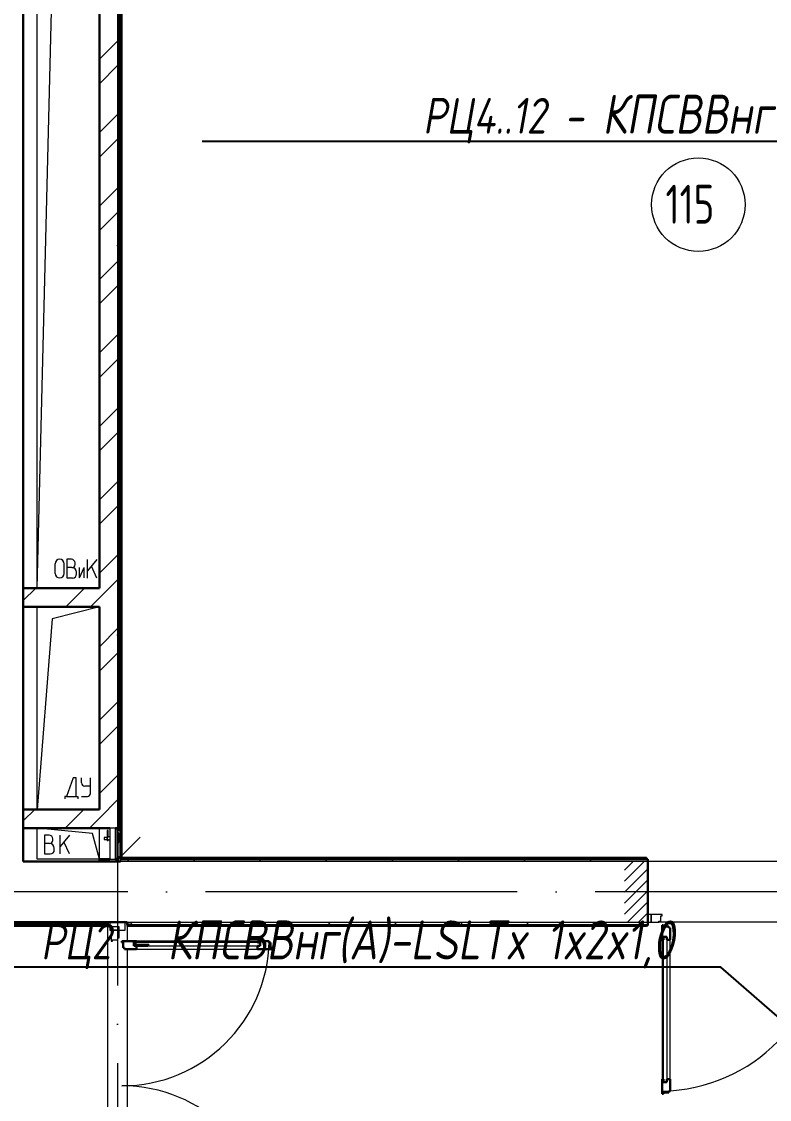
# Model space of a CAD drawing. Header units: millimetres. Extents: x -586848 to 520591, y -385801 to 675781.
# Drawn here: x -27828 to -23027, y -144565 to -137645 of the extents above; entities that cross this region are included whole.
import ezdxf
from ezdxf import colors
from ezdxf.entities.mleader import LeaderData, LeaderLine
from ezdxf.math import Vec2, Vec3

# ---------------------------------------------------------------- set-up
doc = ezdxf.new("R2010")
doc.units = ezdxf.units.MM
doc.linetypes.add('ADSK_Линия сетки', pattern=[25, 20, -2.5, 0, -2.5])
doc.linetypes.add('ADSK_Штриховая_ш2 п1_5', pattern=[4.5, 3, -1.5])
for name, color, linetype, lineweight in [('RC-Выноски', 7, 'Continuous', 0), ('Витраж', 7, 'Continuous', 9), ('Двери', 252, 'Continuous', 9), ('Марки помещений', 252, 'Continuous', 20), ('Оборудование', 8, 'Continuous', 18), ('Ограждение', 252, 'Continuous', 9), ('Оси', 252, 'Continuous', 9), ('Перекрытие', 252, 'Continuous', 18), ('Стены внутренние', 7, 'Continuous', 18), ('Стены наружные', 7, 'Continuous', 18), ('Стены штриховка', 7, 'Continuous', 9)]:
    doc.layers.add(name, color=color, linetype=linetype, lineweight=lineweight)
doc.layers.add('Двери открывание', color=7, linetype='Continuous', lineweight=9, true_color=0xc0c0c0)
doc.styles.add('GOST Common_3', font='', dxfattribs={"height": 3.5})
doc.styles.add('RubezhCAD', font='', dxfattribs={"oblique": 10})
doc.styles.get('GOST Common_3').set_extended_font_data('GOST 2.304 type A')
doc.styles.get('RubezhCAD').set_extended_font_data('GOST type A')
pattern_1 = [(0, (-32119.8, 96), (0, 600), []), (90, (-32119.8, 96), (-600, 4e-14), [])]

# ---------------------------------------------------------------- blocks, each defined once
blk = doc.blocks.new('1 этаж')
at = {"layer": 'Двери', "lineweight": 18, "true_color": 0x636466}
h = blk.add_hatch(dxfattribs=at)
h.set_pattern_fill('FP_2', color=251, angle=180, style=0, pattern_type=2)
h.set_pattern_definition([(225, (-36375.8, -11543.73), (35.3553, -35.3553), [])])
h.paths.add_polyline_path([(-35600.8, -11738.7), (-35600.8, -11348.7), (-35750.8, -11348.7), (-35750.8, -11738.7)])
h.paths.add_polyline_path([(-37400.8, -11738.7), (-37250.8, -11738.7), (-37250.8, -11348.7), (-37400.8, -11348.7)])
at = {"layer": 'Ограждение', "true_color": 0x636466}
h = blk.add_hatch(dxfattribs=at)
h.set_pattern_fill('FP_25', color=251, style=0, pattern_type=2)
h.set_pattern_definition(pattern_1)
h.paths.add_polyline_path([(-40635.8, -11333.7), (-40625.8, -11323.7), (-40625.8, -5508.7), (-40635.8, -5518.7), (-40635.8, -11117)])
h = blk.add_hatch(dxfattribs=at)
h.set_pattern_fill('FP_25', color=251, style=0, pattern_type=2)
h.set_pattern_definition(pattern_1)
h.paths.add_polyline_path([(-37260.8, -11333.7), (-37260.8, -11323.7), (-40625.8, -11323.7), (-40635.8, -11333.7), (-39500.4, -11333.7)])
h = blk.add_hatch(dxfattribs=at)
h.set_pattern_fill('FP_26', color=251, style=0, pattern_type=2)
h.set_pattern_definition(pattern_1)
h.paths.add_polyline_path([(-40733.3, -11763.7), (-40718.3, -11763.7), (-40718.3, -11753.7), (-40733.3, -11753.7), (-40733.3, -11758.7), (-42690.8, -11758.7), (-42695.8, -11763.7), (-40935.5, -11763.7)])
h = blk.add_hatch(dxfattribs=at)
h.set_pattern_fill('FP_25', color=251, style=0, pattern_type=2)
h.set_pattern_definition(pattern_1)
h.paths.add_polyline_path([(-37260.8, -11763.7), (-37260.8, -11758.7), (-40578.3, -11758.7), (-40578.3, -11753.7), (-40593.3, -11753.7), (-40593.3, -11763.7), (-39500.4, -11763.7)])
at = {"color": 251, "lineweight": 18, "true_color": 0x636466}
for p, q in [((-41170.8, -9593.7), (-41170.8, -5653.7)), ((-41170.8, -9593.7), (-41075.8, -5736.9)), ((-40951.9, -9408.4), (-40981.9, -9408.4)), ((-40981.9, -9408.4), (-40981.9, -9528.4)), ((-40787.8, -9410.5), (-40847.8, -9482)), ((-40847.8, -9530.5), (-40847.8, -9410.5)), ((-41056.1, -9499.7), (-41056.1, -9437.1)), ((-40998.8, -9499.7), (-40998.8, -9437.1)), ((-40948.6, -9461.8), (-40981.9, -9461.8)), ((-40928.6, -9441.8), (-40928.6, -9431.8)), ((-40899.5, -9528.4), (-40870.8, -9461.8)), ((-40899.5, -9528.4), (-40899.5, -9461.8)), ((-40870.8, -9528.4), (-40870.8, -9461.8)), ((-40787.8, -9530.5), (-40823.7, -9453.3)), ((-40981.9, -9528.4), (-40945.3, -9528.4)), ((-40918.6, -9501.8), (-40918.6, -9491.8)), ((-41170.8, -11013.7), (-41170.8, -9713.7)), ((-40770.8, -9713.7), (-41076.2, -9789.9)), ((-41076.2, -9789.9), (-41170.8, -11013.7)), ((-40940.1, -10811.2), (-40984, -10931.1)), ((-40920.5, -10811.2), (-40940.1, -10811.2)), ((-40920.6, -10931.2), (-40920.5, -10811.2)), ((-40886.4, -10844.6), (-40886.3, -10811.3)), ((-40829, -10864.7), (-40866.4, -10864.6)), ((-40829.1, -10911.4), (-40829, -10811.4)), ((-40994, -10931.1), (-40994, -10946.1)), ((-40984, -10931.1), (-40994, -10931.1)), ((-40984, -10931.1), (-40920.6, -10931.2)), ((-40920.6, -10931.2), (-40910.6, -10931.2)), ((-40910.6, -10931.2), (-40910.7, -10946.2)), ((-40886.5, -10931.3), (-40849.1, -10931.3)), ((-40816, -11168.5), (-41170.8, -11133.7)), ((-41170.8, -11333.7), (-41170.8, -11133.7)), ((-41094.7, -11180), (-41124.7, -11180)), ((-41124.7, -11180), (-41124.7, -11300)), ((-41071.3, -11213.3), (-41071.3, -11203.3)), ((-40964.7, -11180), (-41024.7, -11251.5)), ((-41024.7, -11300), (-41024.7, -11180)), ((-40770.8, -11333.7), (-40816, -11168.5)), ((-41091.3, -11233.3), (-41124.7, -11233.3)), ((-41061.3, -11273.3), (-41061.3, -11263.3)), ((-40964.7, -11300), (-41000.6, -11222.9)), ((-40770.8, -11333.7), (-41170.8, -11333.7)), ((-41124.7, -11300), (-41088, -11300))]:
    blk.add_line(p, q, dxfattribs=at)
for centre, radius, start, end in [((-41027.4, -9437.1), 28.7, 0, 180), ((-40951.9, -9431.8), 23.3, 0, 90), ((-40948.6, -9441.8), 20, 270, 0), ((-40948.6, -9491.8), 30, 0, 90), ((-41027.4, -9499.7), 28.7, 180, 0), ((-40945.3, -9501.8), 26.7, 270, 0), ((-40866.4, -10844.6), 20, 179.91297, 269.91297), ((-40849.1, -10911.3), 20, 269.91297, 359.91297), ((-41094.7, -11203.3), 23.3, 0, 90), ((-41091.3, -11213.3), 20, 270, 0), ((-41091.3, -11263.3), 30, 0, 90), ((-41088, -11273.3), 26.7, 270, 0)]:
    blk.add_arc(centre, radius, start, end, dxfattribs=at)
at = {"layer": 'Витраж', "color": 251, "lineweight": 18, "true_color": 0x636466}
for p, q in [((-40705.8, -11738.7), (-40705.8, -11788.7)), ((-40605.8, -11738.7), (-40705.8, -11738.7)), ((-40605.8, -11788.7), (-40605.8, -11738.7)), ((-40705.8, -11788.7), (-40695.8, -11788.7)), ((-40645.8, -11788.7), (-40605.8, -11788.7))]:
    blk.add_line(p, q, dxfattribs=at)
at = {"layer": 'Двери', "color": 251, "linetype": 'ADSK_Штриховая_ш2 п1_5', "true_color": 0x636466}
for p, q in [((-37250.8, -11348.7), (-37400.8, -11348.7)), ((-37250.8, -11738.7), (-37250.8, -11348.7)), ((-37400.8, -11738.7), (-37250.8, -11738.7))]:
    blk.add_line(p, q, dxfattribs=at)
at = {"layer": 'Двери', "color": 251, "true_color": 0x636466}
for p, q in [((-37250.8, -11688.7), (-37250.8, -11738.7)), ((-37230.8, -11688.7), (-37250.8, -11688.7)), ((-37230.8, -11738.7), (-37230.8, -11688.7)), ((-37158.8, -11688.7), (-37230.8, -11688.7)), ((-37230.8, -11688.7), (-37230.8, -11738.7)), ((-37158.8, -11696.7), (-37158.8, -11688.7)), ((-37250.8, -11738.7), (-37230.8, -11738.7)), ((-37230.8, -11738.7), (-37181.8, -11738.7)), ((-37181.8, -11738.7), (-37181.8, -11730.7)), ((-37181.8, -11730.7), (-37167.8, -11730.7)), ((-37167.8, -11730.7), (-37167.8, -11696.7)), ((-37167.8, -11696.7), (-37158.8, -11696.7)), ((-40645.8, -11768.7), (-40695.8, -11768.7)), ((-40695.8, -11768.7), (-40695.8, -11788.7)), ((-40695.8, -11788.7), (-40645.8, -11788.7)), ((-40645.8, -11788.7), (-40695.8, -11788.7)), ((-40695.8, -11788.7), (-40695.8, -11860.7)), ((-40645.8, -11788.7), (-40645.8, -11768.7)), ((-40645.8, -11837.7), (-40645.8, -11788.7)), ((-37149.8, -11832.7), (-37128.8, -11832.7)), ((-37149.8, -12764.7), (-37149.8, -11832.7)), ((-37128.8, -11832.7), (-37128.8, -12764.7)), ((-40695.8, -11860.7), (-40687.8, -11860.7)), ((-40687.8, -11860.7), (-40687.8, -11851.7)), ((-40687.8, -11851.7), (-40653.8, -11851.7)), ((-40653.8, -11851.7), (-40653.8, -11837.7)), ((-40653.8, -11837.7), (-40645.8, -11837.7)), ((-40551.8, -11869.7), (-40551.8, -11890.7)), ((-39739.8, -11869.7), (-40551.8, -11869.7)), ((-40551.8, -11890.7), (-39739.8, -11890.7)), ((-39757.8, -11860.7), (-40533.8, -11860.7)), ((-39739.8, -11890.7), (-39739.8, -11869.7)), ((-37158.8, -11850.7), (-37158.8, -12746.7)), ((-37108.8, -12746.7), (-37108.8, -11850.7)), ((-40533.8, -11910.7), (-39757.8, -11910.7)), ((-37128.8, -12764.7), (-37149.8, -12764.7))]:
    blk.add_line(p, q, dxfattribs=at)
at = {"layer": 'Двери', "color": 251, "lineweight": 30, "true_color": 0x636466}
for p, q in [((-37150.8, -11756.7), (-37158.8, -11756.7)), ((-37158.8, -11756.7), (-37158.8, -11850.7)), ((-37150.8, -11765.7), (-37150.8, -11756.7)), ((-37116.8, -11765.7), (-37150.8, -11765.7)), ((-37149.8, -11832.7), (-37149.8, -11850.7)), ((-37128.8, -11832.7), (-37149.8, -11832.7)), ((-37128.8, -11850.7), (-37128.8, -11832.7)), ((-37116.8, -11774.7), (-37116.8, -11765.7)), ((-37108.8, -11774.7), (-37116.8, -11774.7)), ((-37108.8, -11850.7), (-37108.8, -11774.7)), ((-40533.8, -11860.7), (-40627.8, -11860.7)), ((-40627.8, -11860.7), (-40627.8, -11868.7)), ((-40627.8, -11868.7), (-40618.8, -11868.7)), ((-40618.8, -11868.7), (-40618.8, -11902.7)), ((-40618.8, -11902.7), (-40609.8, -11902.7)), ((-40609.8, -11902.7), (-40609.8, -11910.7)), ((-40551.8, -11869.7), (-40533.8, -11869.7)), ((-40551.8, -11890.7), (-40551.8, -11869.7)), ((-40533.8, -11890.7), (-40551.8, -11890.7)), ((-40533.8, -11869.7), (-40533.8, -11860.7)), ((-40533.8, -11910.7), (-40533.8, -11890.7)), ((-39681.8, -11860.7), (-39757.8, -11860.7)), ((-39757.8, -11869.7), (-39757.8, -11860.7)), ((-39739.8, -11869.7), (-39757.8, -11869.7)), ((-39757.8, -11890.7), (-39739.8, -11890.7)), ((-39757.8, -11910.7), (-39757.8, -11890.7)), ((-39739.8, -11890.7), (-39739.8, -11869.7)), ((-39681.8, -11868.7), (-39681.8, -11860.7)), ((-39672.8, -11868.7), (-39681.8, -11868.7)), ((-39672.8, -11902.7), (-39672.8, -11868.7)), ((-39663.8, -11902.7), (-39672.8, -11902.7)), ((-39663.8, -11910.7), (-39663.8, -11902.7)), ((-37149.8, -11850.7), (-37158.8, -11850.7)), ((-37108.8, -11850.7), (-37128.8, -11850.7)), ((-40609.8, -11910.7), (-40533.8, -11910.7)), ((-39757.8, -11910.7), (-39663.8, -11910.7)), ((-37158.8, -12746.7), (-37158.8, -12840.7)), ((-37149.8, -12746.7), (-37158.8, -12746.7)), ((-37149.8, -12764.7), (-37149.8, -12746.7)), ((-37128.8, -12764.7), (-37149.8, -12764.7)), ((-37128.8, -12746.7), (-37128.8, -12764.7)), ((-37108.8, -12746.7), (-37128.8, -12746.7)), ((-37108.8, -12822.7), (-37108.8, -12746.7)), ((-37158.8, -12840.7), (-37150.8, -12840.7)), ((-37150.8, -12840.7), (-37150.8, -12831.7)), ((-37150.8, -12831.7), (-37116.8, -12831.7)), ((-37116.8, -12831.7), (-37116.8, -12822.7)), ((-37116.8, -12822.7), (-37108.8, -12822.7))]:
    blk.add_line(p, q, dxfattribs=at)
at = {"layer": 'Двери открывание', "color": 251, "true_color": 0x636466}
for centre, radius, start, end in [((-37176.8, -11756.7), 1066, 270.96752, 0), ((-40627.8, -11842.7), 946, 270, 358.90974), ((-40627.8, -13734.7), 946, 1.09026, 90)]:
    blk.add_arc(centre, radius, start, end, dxfattribs=at)
at = {"layer": 'Марки помещений', "color": 251, "true_color": 0x636466}
blk.add_circle((-36927.2, -7131.5), 300, dxfattribs=at)
at = {"layer": 'Оборудование', "color": 251, "true_color": 0x636466}
for p, q in [((-40669.4, -11133.7), (-40705.8, -11133.7)), ((-40705.8, -11133.7), (-40705.8, -11333.7)), ((-40668.5, -11332.8), (-40668.5, -11134.6)), ((-40658.8, -11140.7), (-40668.5, -11140.7)), ((-40657.8, -11325.8), (-40657.8, -11141.7)), ((-40723.7, -11194.1), (-40741.1, -11194.1)), ((-40741.1, -11194.1), (-40741.1, -11206.4)), ((-40741.1, -11206.4), (-40723.7, -11206.4)), ((-40721.7, -11192.2), (-40723.7, -11194.1)), ((-40723.7, -11194.1), (-40723.7, -11206.4)), ((-40723.7, -11206.4), (-40721.7, -11208.3)), ((-40705.8, -11190.6), (-40721.7, -11190.6)), ((-40721.7, -11190.6), (-40721.7, -11209.9)), ((-40721.7, -11209.9), (-40705.8, -11209.9)), ((-40721.2, -11149.6), (-40721.2, -11195.4)), ((-40716.2, -11149.6), (-40721.2, -11149.6)), ((-40721.2, -11205.1), (-40721.2, -11213.3)), ((-40716.2, -11195.4), (-40716.2, -11149.6)), ((-40716.2, -11213.3), (-40716.2, -11205.1)), ((-40658.8, -11161.7), (-40657.4, -11161.7)), ((-40658.8, -11161.7), (-40657.4, -11161.7)), ((-40650.8, -11152.7), (-40656.3, -11152.7)), ((-40650.8, -11314.7), (-40650.8, -11152.7)), ((-40648.8, -11161.7), (-40650.8, -11161.7)), ((-40650.8, -11333.7), (-40509.4, -11192.3)), ((-40648.8, -11165.7), (-40648.8, -11161.7)), ((-40648.8, -11165.7), (-40648.8, -11226.2)), ((-40721.2, -11213.3), (-40716.2, -11213.3)), ((-40650.8, -11230.2), (-40648.8, -11230.2)), ((-40648.8, -11230.2), (-40648.8, -11226.2)), ((-40705.8, -11333.7), (-40669.4, -11333.7)), ((-40668.5, -11326.7), (-40658.8, -11326.7)), ((-40657.4, -11305.7), (-40658.8, -11305.7)), ((-40658.8, -11305.7), (-40657.3, -11305.7)), ((-40656.3, -11314.7), (-40650.8, -11314.7))]:
    blk.add_line(p, q, dxfattribs=at)
for points, knots in [([(-40668.5, -11134.6), (-40668.5, -11134.6), (-40668.5, -11134.4), (-40668.6, -11134.3), (-40668.6, -11134.2), (-40668.8, -11134), (-40669, -11133.8), (-40669.2, -11133.8), (-40669.3, -11133.7), (-40669.4, -11133.7)], [0, 0, 0, 0, 0.166667, 0.25, 0.333333, 0.5, 0.666667, 0.833333, 1, 1, 1, 1]), ([(-40657.8, -11141.7), (-40657.8, -11141.6), (-40657.8, -11141.5), (-40657.9, -11141.3), (-40657.9, -11141.2), (-40658, -11141.1), (-40658.1, -11141), (-40658.3, -11140.8), (-40658.5, -11140.8), (-40658.7, -11140.7), (-40658.8, -11140.7)], [0, 0, 0, 0, 0.166667, 0.25, 0.333333, 0.416667, 0.541667, 0.666667, 0.833333, 1, 1, 1, 1]), ([(-40656.3, -11152.7), (-40656.4, -11152.7), (-40656.6, -11152.7), (-40656.9, -11152.6), (-40657, -11152.5), (-40657.2, -11152.4), (-40657.4, -11152.3), (-40657.5, -11152.1), (-40657.6, -11152), (-40657.7, -11151.8), (-40657.8, -11151.5), (-40657.8, -11151.3), (-40657.8, -11151.2)], [0, 0, 0, 0, 0.166667, 0.25, 0.333333, 0.416667, 0.5, 0.583333, 0.666667, 0.75, 0.833333, 1, 1, 1, 1]), ([(-40669.4, -11333.7), (-40669.3, -11333.7), (-40669.2, -11333.7), (-40669, -11333.6), (-40668.8, -11333.5), (-40668.6, -11333.3), (-40668.6, -11333.2), (-40668.5, -11333), (-40668.5, -11332.9), (-40668.5, -11332.8)], [-1, -1, -1, -1, -0.833333, -0.666667, -0.5, -0.333333, -0.25, -0.166667, 0, 0, 0, 0]), ([(-40658.8, -11326.7), (-40658.7, -11326.7), (-40658.5, -11326.7), (-40658.3, -11326.6), (-40658.1, -11326.5), (-40658, -11326.4), (-40657.9, -11326.3), (-40657.9, -11326.1), (-40657.8, -11326), (-40657.8, -11325.9), (-40657.8, -11325.8)], [-1, -1, -1, -1, -0.833333, -0.666667, -0.541667, -0.416667, -0.333333, -0.25, -0.166667, 0, 0, 0, 0]), ([(-40657.8, -11316.3), (-40657.8, -11316.1), (-40657.8, -11315.9), (-40657.7, -11315.7), (-40657.6, -11315.5), (-40657.5, -11315.3), (-40657.4, -11315.2), (-40657.2, -11315), (-40657, -11314.9), (-40656.9, -11314.8), (-40656.6, -11314.8), (-40656.4, -11314.7), (-40656.3, -11314.7)], [-1, -1, -1, -1, -0.833333, -0.75, -0.666667, -0.583333, -0.5, -0.416667, -0.333333, -0.25, -0.166667, 0, 0, 0, 0])]:
    blk.add_open_spline(points, degree=3, knots=knots, dxfattribs=at)
at = {"layer": 'Ограждение', "color": 251, "true_color": 0x636466}
for p, q in [((-40625.8, -11323.7), (-40625.8, -5508.7)), ((-40625.8, -11323.7), (-40635.8, -11333.7)), ((-37260.8, -11323.7), (-40625.8, -11323.7)), ((-37260.8, -11323.7), (-37260.8, -11333.7)), ((-42695.8, -11763.7), (-40718.3, -11763.7)), ((-40718.3, -11753.7), (-40718.3, -11763.7)), ((-40593.3, -11763.7), (-40593.3, -11753.7)), ((-40593.3, -11763.7), (-37260.8, -11763.7)), ((-37260.8, -11758.7), (-37260.8, -11763.7))]:
    blk.add_line(p, q, dxfattribs=at)
at = {"layer": 'Оси', "color": 251, "linetype": 'ADSK_Линия сетки', "ltscale": 100, "true_color": 0x636466}
for p, q in [((-40655.8, -2643.7), (-40655.8, -33769.9)), ((4411.5, -11543.7), (-72528.1, -11543.7))]:
    blk.add_line(p, q, dxfattribs=at)
at = {"layer": 'Перекрытие', "color": 251, "ltscale": 100, "true_color": 0x636466}
for p, q in [((-41170.8, -11333.7), (-41170.8, -11133.7)), ((-40770.8, -11333.7), (-41170.8, -11333.7)), ((-40718.3, -13843.7), (-40718.3, -11763.7))]:
    blk.add_line(p, q, dxfattribs=at)
at = {"layer": 'Стены внутренние', "color": 251, "lineweight": 30, "true_color": 0x636466}
for p, q in [((-41260.8, -9593.7), (-41260.8, -5653.7)), ((-41260.8, -11013.7), (-41260.8, -9713.7)), ((-41260.8, -11348.7), (-41260.8, -11133.7)), ((-40770.8, -11348.7), (-41260.8, -11348.7)), ((-37250.8, -11738.7), (-37250.8, -11348.7)), ((-40718.3, -11738.7), (-40593.3, -11738.7))]:
    blk.add_line(p, q, dxfattribs=at)
at = {"layer": 'Стены внутренние', "color": 251, "true_color": 0x636466}
for p, q in [((-33000.8, -11348.7), (-40635.8, -11348.7)), ((-40593.3, -11738.7), (-37250.8, -11738.7)), ((-35819.8, -11738.7), (-37181.8, -11738.7))]:
    blk.add_line(p, q, dxfattribs=at)
at = {"layer": 'Стены наружные', "color": 251, "lineweight": 30, "true_color": 0x636466}
for p, q in [((-40650.8, -5533.7), (-40650.8, -11152.7)), ((-40635.8, -11333.7), (-40635.8, -5518.7)), ((-40770.8, -5653.7), (-40770.8, -9593.7)), ((-40770.8, -9593.7), (-41260.8, -9593.7)), ((-41260.8, -9593.7), (-41260.8, -9713.7)), ((-41260.8, -9713.7), (-40770.8, -9713.7)), ((-40770.8, -9713.7), (-40770.8, -11013.7)), ((-40770.8, -11013.7), (-41260.8, -11013.7)), ((-41260.8, -11013.7), (-41260.8, -11133.7)), ((-41260.8, -11133.7), (-40705.8, -11133.7)), ((-40669.2, -11133.7), (-40650.8, -11133.7)), ((-40770.8, -11333.7), (-40770.8, -11348.7)), ((-40705.8, -11333.7), (-40770.8, -11333.7)), ((-40770.8, -11348.7), (-40635.8, -11348.7)), ((-40650.8, -11333.7), (-40669.2, -11333.7)), ((-40650.8, -11314.7), (-40650.8, -11348.7)), ((-37250.8, -11333.7), (-40635.8, -11333.7)), ((-37250.8, -11348.7), (-37250.8, -11333.7)), ((-42690.8, -11758.7), (-40733.3, -11758.7)), ((-40718.3, -11753.7), (-42685.8, -11753.7)), ((-40718.3, -11738.7), (-41679.8, -11738.7)), ((-40733.3, -11758.7), (-40733.3, -11753.7)), ((-40718.3, -11753.7), (-40718.3, -11738.7)), ((-40593.3, -11738.7), (-40593.3, -11753.7)), ((-40593.3, -11753.7), (-40578.3, -11753.7)), ((-40578.3, -11753.7), (-40578.3, -11758.7)), ((-40578.3, -11758.7), (-37250.8, -11758.7)), ((-37250.8, -11758.7), (-37250.8, -11738.7))]:
    blk.add_line(p, q, dxfattribs=at)
at = {"layer": 'Стены наружные', "color": 251, "linetype": 'Continuous', "lineweight": 9, "true_color": 0x636466}
for p, q in [((-40770.8, -6197.7), (-40650.8, -6077.7)), ((-40770.8, -6354.8), (-40650.8, -6234.8)), ((-40770.8, -6669.1), (-40650.8, -6549.1)), ((-40770.8, -6826.3), (-40650.8, -6706.3)), ((-40770.8, -7140.6), (-40650.8, -7020.6)), ((-40770.8, -7297.7), (-40650.8, -7177.7)), ((-40770.8, -7612.1), (-40650.8, -7492.1)), ((-40770.8, -7769.2), (-40650.8, -7649.2)), ((-40770.8, -8083.5), (-40650.8, -7963.5)), ((-40770.8, -8240.7), (-40650.8, -8120.7)), ((-40770.8, -8555), (-40650.8, -8435)), ((-40770.8, -8712.1), (-40650.8, -8592.1)), ((-40770.8, -9026.4), (-40650.8, -8906.4)), ((-40770.8, -9183.6), (-40650.8, -9063.6)), ((-40770.8, -9497.9), (-40650.8, -9377.9)), ((-40770.8, -9655.1), (-40650.8, -9535.1)), ((-41260.8, -9673.6), (-41180.9, -9593.7)), ((-40986.6, -9713.7), (-40866.6, -9593.7)), ((-40829.5, -9713.7), (-40770.8, -9655.1)), ((-40770.8, -9969.4), (-40650.8, -9849.4)), ((-40770.8, -10126.5), (-40650.8, -10006.5)), ((-40770.8, -10440.8), (-40650.8, -10320.8)), ((-40770.8, -10598), (-40650.8, -10478)), ((-40770.8, -10912.3), (-40650.8, -10792.3)), ((-40770.8, -11069.4), (-40650.8, -10949.4)), ((-41260.8, -11088), (-41186.5, -11013.7)), ((-40992.2, -11133.7), (-40872.2, -11013.7)), ((-40835.1, -11133.7), (-40770.8, -11069.4)), ((-40735.8, -11348.7), (-40720.8, -11333.7)), ((-40594.7, -11348.7), (-40579.7, -11333.7)), ((-40170.4, -11348.7), (-40155.4, -11333.7)), ((-39746.2, -11348.7), (-39731.2, -11333.7)), ((-39321.9, -11348.7), (-39306.9, -11333.7)), ((-38897.7, -11348.7), (-38882.7, -11333.7)), ((-38473.4, -11348.7), (-38458.4, -11333.7)), ((-38049.1, -11348.7), (-38034.1, -11333.7)), ((-37624.9, -11348.7), (-37609.9, -11333.7)), ((-41216.8, -11758.7), (-41211.8, -11753.7)), ((-41146.1, -11758.7), (-41141.1, -11753.7)), ((-41075.4, -11758.7), (-41070.4, -11753.7)), ((-41004.7, -11758.7), (-40999.7, -11753.7)), ((-40999.7, -11753.7), (-40984.7, -11738.7)), ((-40934, -11758.7), (-40929, -11753.7)), ((-40863.3, -11758.7), (-40858.3, -11753.7)), ((-40792.6, -11758.7), (-40787.6, -11753.7)), ((-40578.3, -11756.6), (-40575.4, -11753.7)), ((-40575.4, -11753.7), (-40560.4, -11738.7)), ((-40509.7, -11758.7), (-40504.7, -11753.7)), ((-40439, -11758.7), (-40434, -11753.7)), ((-40368.3, -11758.7), (-40363.3, -11753.7)), ((-40297.6, -11758.7), (-40292.6, -11753.7)), ((-40226.9, -11758.7), (-40221.9, -11753.7)), ((-40156.2, -11758.7), (-40151.2, -11753.7)), ((-40151.2, -11753.7), (-40136.2, -11738.7)), ((-40085.5, -11758.7), (-40080.5, -11753.7)), ((-40014.8, -11758.7), (-40009.8, -11753.7)), ((-39944, -11758.7), (-39939, -11753.7)), ((-39873.3, -11758.7), (-39868.3, -11753.7)), ((-39802.6, -11758.7), (-39797.6, -11753.7)), ((-39731.9, -11758.7), (-39726.9, -11753.7)), ((-39726.9, -11753.7), (-39711.9, -11738.7)), ((-39661.2, -11758.7), (-39656.2, -11753.7)), ((-39590.5, -11758.7), (-39585.5, -11753.7)), ((-39519.8, -11758.7), (-39514.8, -11753.7)), ((-39449.1, -11758.7), (-39444.1, -11753.7)), ((-39378.4, -11758.7), (-39373.4, -11753.7)), ((-39307.7, -11758.7), (-39302.7, -11753.7)), ((-39302.7, -11753.7), (-39287.7, -11738.7)), ((-39236.9, -11758.7), (-39231.9, -11753.7)), ((-39166.2, -11758.7), (-39161.2, -11753.7)), ((-39095.5, -11758.7), (-39090.5, -11753.7)), ((-39024.8, -11758.7), (-39019.8, -11753.7)), ((-38954.1, -11758.7), (-38949.1, -11753.7)), ((-38883.4, -11758.7), (-38878.4, -11753.7)), ((-38878.4, -11753.7), (-38863.4, -11738.7)), ((-38812.7, -11758.7), (-38807.7, -11753.7)), ((-38742, -11758.7), (-38737, -11753.7)), ((-38671.3, -11758.7), (-38666.3, -11753.7)), ((-38600.5, -11758.7), (-38595.5, -11753.7)), ((-38529.8, -11758.7), (-38524.8, -11753.7)), ((-38459.1, -11758.7), (-38454.1, -11753.7)), ((-38454.1, -11753.7), (-38439.1, -11738.7)), ((-38388.4, -11758.7), (-38383.4, -11753.7)), ((-38317.7, -11758.7), (-38312.7, -11753.7)), ((-38247, -11758.7), (-38242, -11753.7)), ((-38176.3, -11758.7), (-38171.3, -11753.7)), ((-38105.6, -11758.7), (-38100.6, -11753.7)), ((-38034.9, -11758.7), (-38029.9, -11753.7)), ((-38029.9, -11753.7), (-38014.9, -11738.7)), ((-37964.1, -11758.7), (-37959.1, -11753.7)), ((-37893.4, -11758.7), (-37888.4, -11753.7)), ((-37822.7, -11758.7), (-37817.7, -11753.7)), ((-37752, -11758.7), (-37747, -11753.7)), ((-37681.3, -11758.7), (-37676.3, -11753.7)), ((-37610.6, -11758.7), (-37605.6, -11753.7)), ((-37605.6, -11753.7), (-37590.6, -11738.7)), ((-37539.9, -11758.7), (-37534.9, -11753.7)), ((-37469.2, -11758.7), (-37464.2, -11753.7)), ((-37398.5, -11758.7), (-37393.5, -11753.7)), ((-37327.8, -11758.7), (-37322.8, -11753.7)), ((-37257, -11758.7), (-37252, -11753.7))]:
    blk.add_line(p, q, dxfattribs=at)
at = {"layer": 'Стены наружные', "color": 251, "true_color": 0x636466}
for p, q in [((-40770.8, -11333.7), (-40770.8, -11133.7)), ((-40593.3, -11763.7), (-40593.3, -11860.7)), ((-40593.3, -11910.7), (-40593.3, -13666.7))]:
    blk.add_line(p, q, dxfattribs=at)
at = {"layer": 'Стены штриховка', "color": 251, "true_color": 0x636466}
for p, q in [((-40635.8, -11333.7), (-40635.8, -11348.7)), ((-40578.3, -11753.7), (-37250.8, -11753.7))]:
    blk.add_line(p, q, dxfattribs=at)
at = {"layer": 'Марки помещений', "color": 251, "true_color": 0x636466, "style": 'GOST Common_3', "width": 0.9}
blk.add_text('115', height=250, dxfattribs=at).set_placement((-37138.2, -7253.8))

msp = doc.modelspace()

# ---------------------------------------------------------------- block references
msp.add_blockref('1 этаж', (13443.4, -131688.8))

# ---------------------------------------------------------------- leaders
at = {"layer": 'RC-Выноски', "linetype": 'Continuous', "ltscale": 15}
ml = msp.add_multileader_mtext('Standard', dxfattribs=at)
ml.set_content('{\\H0.91667x;РЦ3 - }КПСВВнг(А)-LSLTx 1x2x1,0', color=256, style='RubezhCAD')
ml.set_leader_properties()
ml.build(insert=Vec2(0, 0))
ml.multileader.update_dxf_attribs({"has_text_frame": 1, "text_left_attachment_type": 6, "text_right_attachment_type": 6, "dogleg_length": 2, "arrow_head_size": 400, "scale": 100})
ctx = ml.context
ctx.base_point, ctx.scale, ctx.char_height, ctx.arrow_head_size, ctx.landing_gap_size, ctx.plane_origin = Vec3(-13975.7, -137738.5), 100, 250, 400, 100, Vec3(-541669.4, -176455)
ctx.left_attachment, ctx.right_attachment, ctx.text_align_type = 6, 6, 2
notes = []
notes.append((ctx, [(1, (1, 1, 0), (-9344.8, -137738.5), (-1, 0), 200, [(0, [(-7916.7, -138985)], 0, [])])]))
ctx.mtext.insert, ctx.mtext.width, ctx.mtext.alignment, ctx.mtext.flow_direction = Vec3(-9644.8, -137438.5), 5324.915, 3, 5
ml = msp.add_multileader_mtext('Standard', dxfattribs=at)
ml.set_content('{\\H0.91667x;РЦ4..12 - }КПСВВнг(А)-LSLTx 1x2x1,0', color=256, style='RubezhCAD')
ml.set_leader_properties()
ml.build(insert=Vec2(0, 0))
ml.multileader.update_dxf_attribs({"has_text_frame": 1, "text_left_attachment_type": 6, "text_right_attachment_type": 6, "dogleg_length": 2, "arrow_head_size": 400, "scale": 100})
ctx = ml.context
ctx.base_point, ctx.scale, ctx.char_height, ctx.arrow_head_size, ctx.landing_gap_size, ctx.plane_origin = Vec3(-25537.5, -138414.4), 100, 250, 400, 100, Vec3(-552871.1, -177130.9)
ctx.left_attachment, ctx.right_attachment, ctx.text_align_type = 6, 6, 2
notes.append((ctx, [(1, (1, 1, 0), (-20546.5, -138414.4), (-1, 0), 200, [(0, [(-19118.4, -139660.9)], 0, [])])]))
ctx.mtext.insert, ctx.mtext.width, ctx.mtext.alignment, ctx.mtext.flow_direction = Vec3(-20846.5, -138114.4), 5324.915, 3, 5
ml = msp.add_multileader_mtext('Standard', dxfattribs=at)
ml.set_content('{\\H0.91667x;РЦ2 - }КПСВВнг(А)-LSLTx 1x2x1,0', color=256, style='RubezhCAD')
ml.set_leader_properties()
ml.build(insert=Vec2(0, 0))
ml.multileader.update_dxf_attribs({"has_text_frame": 1, "text_left_attachment_type": 6, "text_right_attachment_type": 6, "dogleg_length": 2, "arrow_head_size": 400, "scale": 100})
ctx = ml.context
ctx.base_point, ctx.scale, ctx.char_height, ctx.arrow_head_size, ctx.landing_gap_size, ctx.plane_origin = Vec3(-27986, -143715.9), 100, 250, 400, 100, Vec3(-555663.3, -182432.5)
ctx.left_attachment, ctx.right_attachment, ctx.text_align_type = 6, 6, 2
notes.append((ctx, [(1, (1, 1, 0), (-23338.8, -143715.9), (-1, 0), 200, [(0, [(-21910.7, -144962.5)], 0, [])])]))
ctx.mtext.insert, ctx.mtext.width, ctx.mtext.alignment, ctx.mtext.flow_direction = Vec3(-23638.8, -143415.9), 5324.915, 3, 5
ml = msp.add_multileader_mtext('Standard', dxfattribs=at)
ml.set_content('{\\H0.91667x;Р1 - }КПСВВнг(А)-LSLTx 1x2x1,0', color=256, style='RubezhCAD')
ml.set_leader_properties()
ml.build(insert=Vec2(0, 0))
ml.multileader.update_dxf_attribs({"has_text_frame": 1, "text_left_attachment_type": 6, "text_right_attachment_type": 6, "dogleg_length": 2, "arrow_head_size": 400, "scale": 100})
ctx = ml.context
ctx.base_point, ctx.scale, ctx.char_height, ctx.arrow_head_size, ctx.landing_gap_size, ctx.plane_origin = Vec3(-16626.6, -143849.9), 100, 250, 400, 100, Vec3(-544516.8, -182566.5)
ctx.left_attachment, ctx.right_attachment, ctx.text_align_type = 6, 6, 2
notes.append((ctx, [(1, (1, 1, 0), (-12192.2, -143849.9), (-1, 0), 200, [(0, [(-10764.1, -145096.4)], 0, [])])]))
ctx.mtext.insert, ctx.mtext.width, ctx.mtext.alignment, ctx.mtext.flow_direction = Vec3(-12492.2, -143549.9), 5324.915, 3, 5
for ctx, leaders in notes:
    for number, flags, end, landing, length, lines in leaders:
        leader = LeaderData()
        leader.index, (leader.has_last_leader_line, leader.has_dogleg_vector, leader.attachment_direction) = number, flags
        leader.last_leader_point, leader.dogleg_vector, leader.dogleg_length = Vec3(end), Vec3(landing), length
        for number, points, colour, breaks in lines:
            line = LeaderLine()
            line.index, line.vertices, line.color, line.breaks = number, Vec3.list(points), colors.encode_raw_color(colour), breaks
            leader.lines.append(line)
        ctx.leaders.append(leader)

doc.saveas('drawing.dxf')
